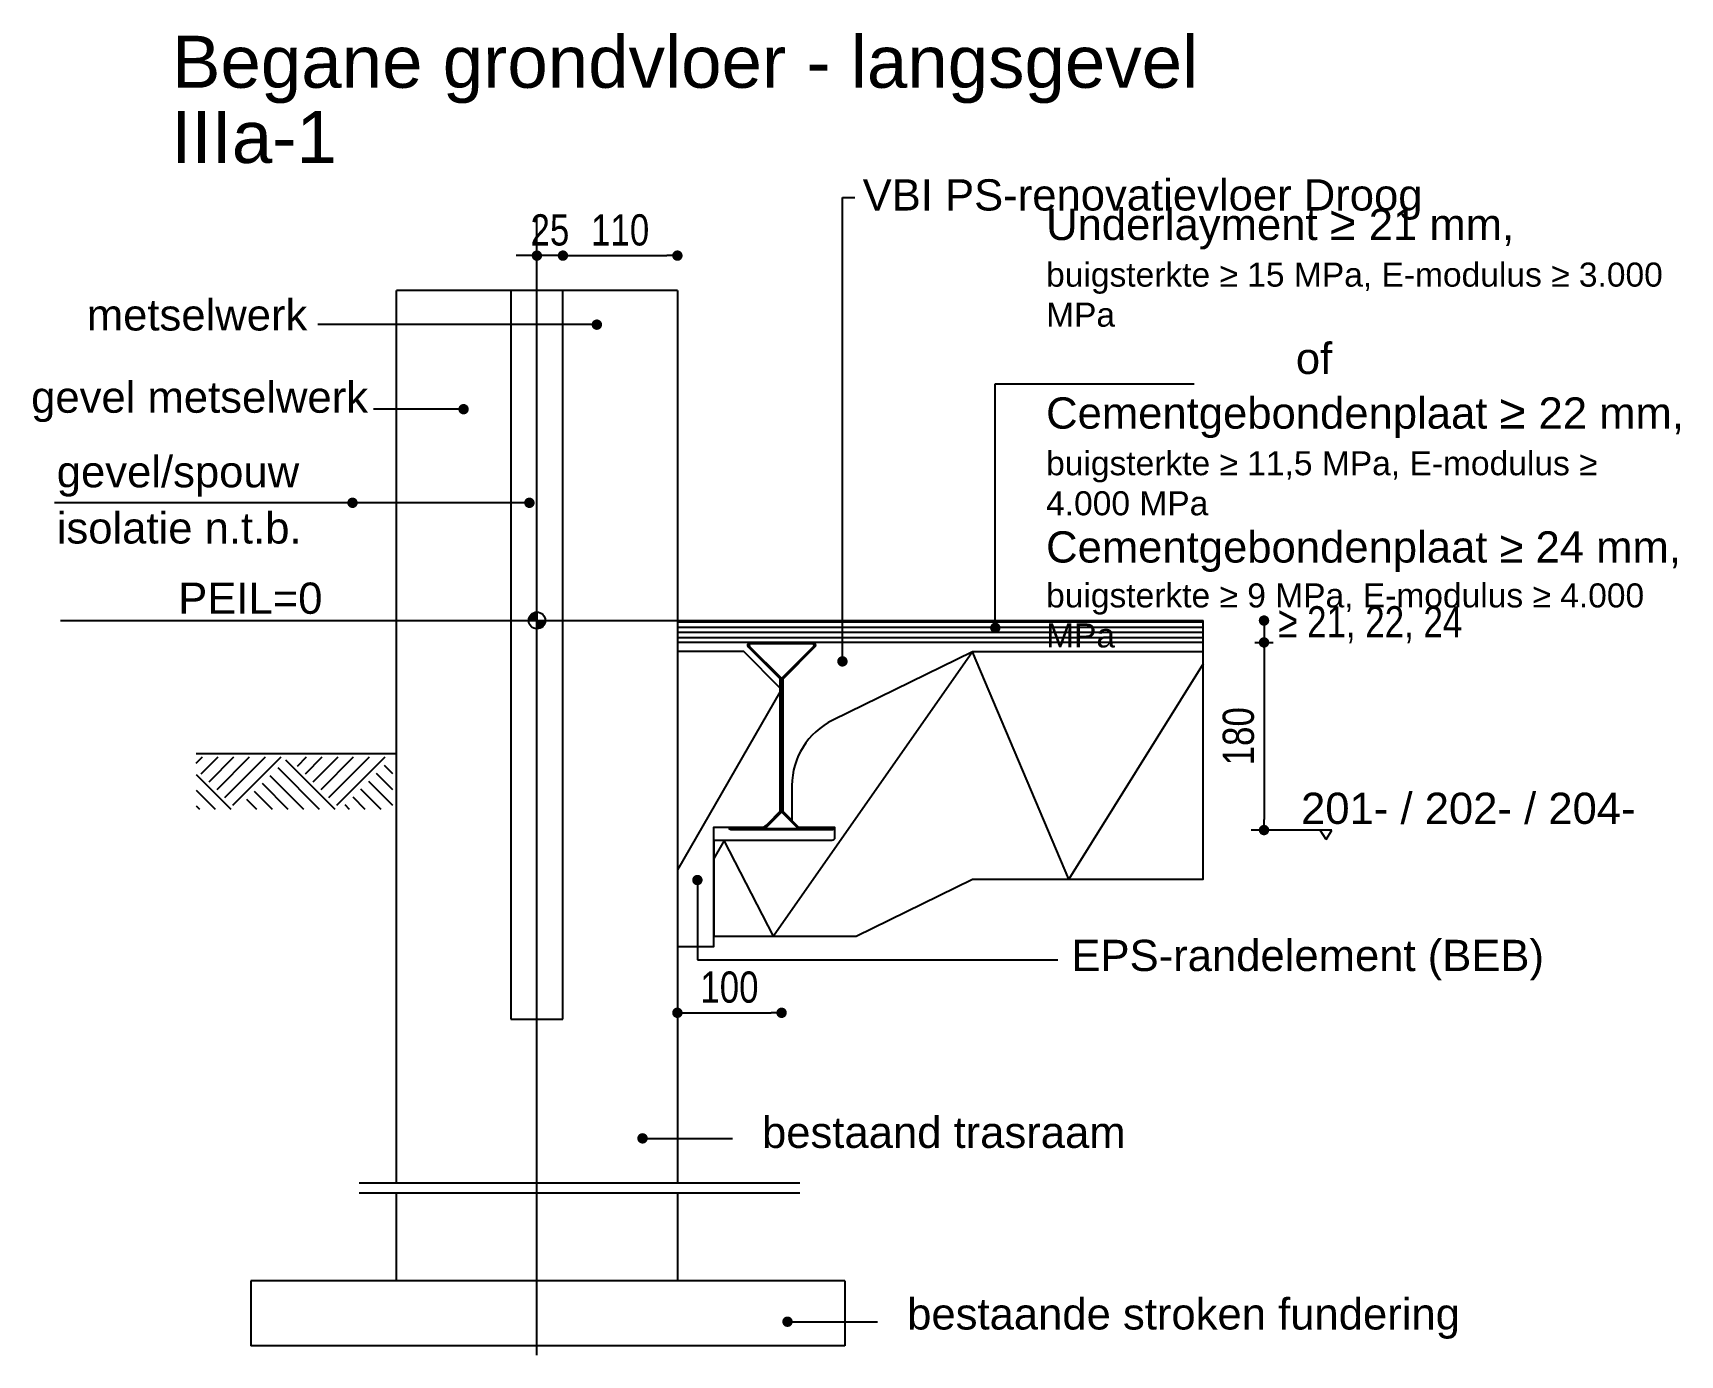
# Model space of a CAD drawing. Header units: millimetres. Extents: x -22194 to -10063, y -31051 to -11844.
# Drawn here: x -13707 to -12124, y -16084 to -14814 of the extents above; entities that cross this region are included whole.
import ezdxf

# ---------------------------------------------------------------- set-up
doc = ezdxf.new("R2010")
doc.units = ezdxf.units.MM
doc.header["$LTSCALE"] = 5
doc.header["$MEASUREMENT"] = 0
doc.layers.add('maatvoering', color=7, linetype='Continuous')
doc.styles.add('ISO', font='arial.ttf', dxfattribs={"width": 0.8, "height": 30})
doc.styles.add('T13', font='arial.ttf', dxfattribs={"height": 13})
doc.styles.add('T25', font='arial.ttf', dxfattribs={"height": 15})
doc.dimstyles.new('RenDdetail', dxfattribs={"dimscale": 2.5, "dimtxt": 1, "dimasz": 1, "dimexe": 1, "dimexo": 3, "dimgap": 0.5, "dimtad": 0, "dimdec": 0, "dimzin": 1, "dimdsep": 46, "dimtxsty": 'T25', "dimblk1": 'DIMDOT', "dimblk2": 'DIMDOT', "dimsah": 1, "dimcen": 0, "dimse1": 1, "dimse2": 1, "dimclrd": 1, "dimclre": 141, "dimadec": 0, "dimazin": 0, "dimtfac": 1, "dimtdec": 0, "dimtix": 1, "dimtmove": 2, "dimatfit": 3, "dimfxl": 1, "dimtvp": 0.8, "dimtolj": 1, "dimtzin": 0, "dimarcsym": 0})

# ---------------------------------------------------------------- blocks, each defined once
blk = doc.blocks.new('_DOT')
at = {"color": 0, "linetype": 'ByBlock'}
blk.add_line((-0.5, 0), (-1, 0), dxfattribs=at)
at = {"color": 0, "linetype": 'ByBlock', "const_width": 0.5}
blk.add_lwpolyline([(-0.25, 0, 1), (0.25, 0, 1)], format="xyb", close=True, dxfattribs=at)
blk = doc.blocks.new('*D4')
at = {"layer": 'Defpoints', "color": 0, "linetype": 'Continuous', "transparency": 16777216}
for p in [(-13087.4, -15028.3), (-13197.4, -15061.7), (-13087.4, -15061.7)]:
    blk.add_point(p, dxfattribs=at)
at = {"layer": 'maatvoering', "color": 0, "linetype": 'Continuous', "lineweight": -2, "transparency": 16777216}
blk.add_line((-13187.4, -15028.3), (-13097.4, -15028.3), dxfattribs=at)
at = {"layer": 'maatvoering', "color": 0, "linetype": 'Continuous', "lineweight": -2, "transparency": 16777216, "xscale": 10, "yscale": 10, "zscale": 10, "rotation": 180}
blk.add_blockref('_DOT', (-13197.4, -15028.3), dxfattribs=at)
at = {"layer": 'maatvoering', "color": 0, "linetype": 'Continuous', "lineweight": -2, "transparency": 16777216, "xscale": 10, "yscale": 10, "zscale": 10}
blk.add_blockref('_DOT', (-13087.4, -15028.3), dxfattribs=at)
at = {"layer": 'maatvoering', "color": 0, "linetype": 'Continuous', "transparency": 16777216, "insert": (-13142.4, -15003.8), "char_height": 30, "attachment_point": 5, "style": 'ISO'}
blk.add_mtext('\\A1;110', dxfattribs=at)
blk = doc.blocks.new('*D9')
at = {"layer": 'Defpoints', "color": 0, "linetype": 'Continuous', "transparency": 16777216}
for p in [(-13222.4, -15028.3), (-13222.4, -15061.7), (-13197.4, -15061.7)]:
    blk.add_point(p, dxfattribs=at)
at = {"layer": 'maatvoering', "color": 0, "linetype": 'Continuous', "lineweight": -2, "transparency": 16777216}
for p, q in [((-13232.4, -15028.3), (-13242.4, -15028.3)), ((-13197.4, -15028.3), (-13222.4, -15028.3)), ((-13187.4, -15028.3), (-13177.4, -15028.3))]:
    blk.add_line(p, q, dxfattribs=at)
at = {"layer": 'maatvoering', "color": 0, "linetype": 'Continuous', "lineweight": -2, "transparency": 16777216, "xscale": 10, "yscale": 10, "zscale": 10}
blk.add_blockref('_DOT', (-13222.4, -15028.3), dxfattribs=at)
at = {"layer": 'maatvoering', "color": 0, "linetype": 'Continuous', "lineweight": -2, "transparency": 16777216, "xscale": 10, "yscale": 10, "zscale": 10, "rotation": 180}
blk.add_blockref('_DOT', (-13197.4, -15028.3), dxfattribs=at)
at = {"layer": 'maatvoering', "color": 0, "linetype": 'Continuous', "transparency": 16777216, "insert": (-13209.9, -15003.8), "char_height": 30, "attachment_point": 5, "style": 'ISO'}
blk.add_mtext('\\A1;25', dxfattribs=at)
blk = doc.blocks.new('*D29')
at = {"layer": 'Defpoints', "color": 0, "linetype": 'Continuous', "transparency": 16777216}
for p in [(-12987.3, -15401), (-13087.4, -15587.3), (-12987.3, -15755.5)]:
    blk.add_point(p, dxfattribs=at)
at = {"layer": 'maatvoering', "color": 0, "linetype": 'Continuous', "lineweight": -2, "transparency": 16777216}
blk.add_line((-13077.4, -15755.5), (-12997.3, -15755.5), dxfattribs=at)
at = {"layer": 'maatvoering', "color": 0, "linetype": 'Continuous', "lineweight": -2, "transparency": 16777216, "xscale": 10, "yscale": 10, "zscale": 10, "rotation": 180}
blk.add_blockref('_DOT', (-13087.4, -15755.5), dxfattribs=at)
at = {"layer": 'maatvoering', "color": 0, "linetype": 'Continuous', "lineweight": -2, "transparency": 16777216, "xscale": 10, "yscale": 10, "zscale": 10}
blk.add_blockref('_DOT', (-12987.3, -15755.5), dxfattribs=at)
at = {"layer": 'maatvoering', "color": 0, "linetype": 'Continuous', "transparency": 16777216, "insert": (-13037.4, -15731), "char_height": 30, "attachment_point": 5, "style": 'ISO'}
blk.add_mtext('\\A1;100 ', dxfattribs=at)
blk = doc.blocks.new('*D38')
at = {"layer": 'Defpoints', "color": 0, "linetype": 'Continuous', "transparency": 16777216}
for p in [(-12583, -15399.8), (-12853, -15580), (-12523.7, -15580)]:
    blk.add_point(p, dxfattribs=at)
at = {"layer": 'maatvoering', "color": 0, "linetype": 'Continuous', "lineweight": -2, "transparency": 16777216}
blk.add_line((-12523.7, -15409.8), (-12523.7, -15570), dxfattribs=at)
at = {"layer": 'maatvoering', "color": 0, "linetype": 'Continuous', "lineweight": -2, "transparency": 16777216, "xscale": 10, "yscale": 10, "zscale": 10}
for p, rotation in [((-12523.7, -15399.8), 90), ((-12523.7, -15580), 270)]:
    blk.add_blockref('_DOT', p, dxfattribs=dict(at, rotation=rotation))
at = {"layer": 'maatvoering', "color": 0, "linetype": 'Continuous', "transparency": 16777216, "insert": (-12548.2, -15489.9), "char_height": 30, "attachment_point": 5, "rotation": 90, "style": 'ISO'}
blk.add_mtext('\\A1;180', dxfattribs=at)
blk = doc.blocks.new('DIMDOT')
at = {"color": 0}
for p, q in [((-2, 0), (2, 0)), ((0, -3.5), (0, 3.5))]:
    blk.add_line(p, q, dxfattribs=at)
for radius in [0.5, 0.25]:
    blk.add_circle((0, 0), radius, dxfattribs=at)

msp = doc.modelspace()

# ---------------------------------------------------------------- hatches: boundary and pattern name
at = {"layer": 'maatvoering', "linetype": 'Continuous'}
h = msp.add_hatch(dxfattribs=at)
h.set_pattern_fill('ANSI31', color=256, scale=40, angle=315)
h.set_pattern_definition([(0, (0, -1185), (1e-15, 5), [])])
h.paths.add_polyline_path([(-12582.2, -15378.7), (-13087.4, -15378.7), (-13087.4, -15399.7), (-12582.2, -15399.7)])
h = msp.add_hatch(color=256, dxfattribs=at)
edge = h.paths.add_edge_path()
edge.add_line((-12988.4, -15561.6), (-12988.4, -15548.1))
edge.add_line((-12988.4, -15548.1), (-12988.4, -15449.9))
edge.add_line((-12988.4, -15449.9), (-12988.4, -15435.5))
edge.add_arc((-12989.9, -15435.5), 1.5, 0, 45)
edge.add_line((-12988.8, -15434.4), (-13018.9, -15404.4))
edge.add_arc((-13016.9, -15402.5), 2.75, 90, 225, ccw=False)
edge.add_line((-13016.9, -15399.7), (-12957.4, -15399.7))
edge.add_arc((-12957.4, -15402.5), 2.75, -45, 90, ccw=False)
edge.add_line((-12955.5, -15404.4), (-12985.5, -15434.4))
edge.add_arc((-12984.4, -15435.5), 1.5, 135, 180)
edge.add_line((-12985.9, -15435.5), (-12985.9, -15449.9))
edge.add_line((-12985.9, -15449.9), (-12985.9, -15538.1))
edge.add_line((-12985.9, -15538.1), (-12987.2, -15538.1))
edge.add_line((-12987.2, -15538.1), (-12987.2, -15449.9))
edge.add_line((-12987.2, -15449.9), (-12987.2, -15435.5))
edge.add_arc((-12984.4, -15435.5), 2.75, 135, 180, ccw=False)
edge.add_line((-12986.3, -15433.6), (-12956.3, -15403.6))
edge.add_arc((-12957.4, -15402.5), 1.5, 315, 450)
edge.add_line((-12957.4, -15401), (-13016.9, -15401))
edge.add_arc((-13016.9, -15402.5), 1.5, 90, 225)
edge.add_line((-13018, -15403.6), (-12988, -15433.6))
edge.add_arc((-12989.9, -15435.5), 2.75, 0, 45, ccw=False)
edge.add_line((-12987.2, -15435.5), (-12987.2, -15449.9))
edge.add_line((-12987.2, -15449.9), (-12987.2, -15548.1))
edge.add_line((-12987.2, -15548.1), (-12987.2, -15561.6))
edge.add_arc((-12989.9, -15561.6), 2.75, -45, 0, ccw=False)
edge.add_line((-12988, -15563.5), (-13002.1, -15577.6))
edge.add_arc((-13004, -15575.7), 2.75, 270, 315, ccw=False)
edge.add_line((-13004, -15578.4), (-13035.9, -15578.4))
edge.add_line((-13035.9, -15578.4), (-13035.9, -15578.5))
edge.add_line((-13035.9, -15578.5), (-12938.4, -15578.5))
edge.add_line((-12938.4, -15578.5), (-12938.4, -15578.4))
edge.add_line((-12938.4, -15578.4), (-12970.3, -15578.4))
edge.add_arc((-12970.3, -15575.7), 2.75, 225, 270, ccw=False)
edge.add_line((-12972.2, -15577.6), (-12986.4, -15563.5))
edge.add_arc((-12984.4, -15561.6), 2.75, 180, 225, ccw=False)
edge.add_line((-12987.2, -15561.6), (-12987.2, -15548.1))
edge.add_line((-12987.2, -15548.1), (-12987.2, -15538.1))
edge.add_line((-12987.2, -15538.1), (-12985.9, -15538.1))
edge.add_line((-12985.9, -15538.1), (-12985.9, -15548.1))
edge.add_line((-12985.9, -15548.1), (-12985.9, -15561.6))
edge.add_arc((-12984.4, -15561.6), 1.5, 180, 225)
edge.add_line((-12985.5, -15562.6), (-12971.4, -15576.8))
edge.add_arc((-12970.3, -15575.7), 1.5, 225, 270)
edge.add_line((-12970.3, -15577.2), (-12938.4, -15577.2))
edge.add_arc((-12938.4, -15578.4), 1.25, 0, 90, ccw=False)
edge.add_line((-12937.2, -15578.4), (-12937.2, -15578.5))
edge.add_arc((-12938.4, -15578.5), 1.25, -90, 0, ccw=False)
edge.add_line((-12938.4, -15579.7), (-13035.9, -15579.7))
edge.add_arc((-13035.9, -15578.5), 1.25, 180, 270, ccw=False)
edge.add_line((-13037.2, -15578.5), (-13037.2, -15578.4))
edge.add_arc((-13035.9, -15578.4), 1.25, 90, 180, ccw=False)
edge.add_line((-13035.9, -15577.2), (-13004, -15577.2))
edge.add_arc((-13004, -15575.7), 1.5, 270, 315)
edge.add_line((-13003, -15576.8), (-12988.8, -15562.6))
edge.add_arc((-12989.9, -15561.6), 1.5, 315, 360)

# ---------------------------------------------------------------- linework, layer by layer
for p, q in [((-13357.4, -15919.2), (-13357.4, -15061.7)), ((-13247.4, -15061.7), (-13247.4, -15761.7)), ((-13197.4, -15761.7), (-13197.4, -15061.7)), ((-13087.4, -15061.7), (-13087.4, -15919.2)), ((-13087.4, -15378.7), (-12582.2, -15378.7)), ((-13087.4, -15378.7), (-12752.4, -15378.7)), ((-12523.7, -15378.8), (-12523.7, -15400.1)), ((-13087.4, -15399.7), (-12582.2, -15399.7)), ((-12523.7, -15402.6), (-12523.7, -15405.1)), ((-13087.4, -15481.7), (-13087.4, -15693)), ((-13357.4, -15506.7), (-13549.8, -15506.7)), ((-12458.4, -15580), (-12536, -15580)), ((-12464, -15589.1), (-12469.6, -15580)), ((-12464, -15589.1), (-12458.4, -15580)), ((-13247.4, -15761.7), (-13197.4, -15761.7)), ((-13357.4, -16013), (-13357.4, -15928.7)), ((-13087.4, -15928.7), (-13087.4, -16013)), ((-13497.4, -16013), (-13497.4, -16075.4)), ((-12926.4, -16013), (-13497.4, -16013)), ((-13497.4, -16013), (-13497.4, -16075.4)), ((-12926.4, -16013), (-12926.4, -16075.4))]:
    msp.add_line(p, q, dxfattribs=at)
for points in [[(-13222.4, -16084.2), (-13222.4, -14989.7)], [(-13087.4, -15061.7), (-13357.4, -15061.7)], [(-13680.2, -15378.7), (-12774.4, -15378.7)], [(-13230.4, -15378.7), (-13214.4, -15378.7)], [(-13230.4, -15378.7), (-13214.4, -15378.7)], [(-13230.4, -15378.7), (-13214.4, -15378.7)], [(-13230.4, -15378.7), (-13214.4, -15378.7)], [(-13230.4, -15378.7), (-13214.4, -15378.7)], [(-13230.4, -15378.7), (-13214.4, -15378.7)], [(-13222.4, -15370.7), (-13222.4, -15386.7)], [(-13222.4, -15370.7), (-13222.4, -15386.7)], [(-13222.4, -15370.7), (-13222.4, -15386.7)], [(-13222.4, -15370.7), (-13222.4, -15386.7)], [(-13222.4, -15370.7), (-13222.4, -15386.7)], [(-12582.2, -15617.1), (-12582.2, -15378.7)], [(-12582.2, -15420.5), (-12711.2, -15627.1), (-12803.8, -15408.7), (-12995, -15681.9), (-13042.4, -15589.9), (-13052.4, -15607.3)], [(-12988.6, -15447), (-13087.4, -15618.2)], [(-13549.8, -15515.8), (-13543.7, -15509.7)], [(-13544.9, -15526), (-13528.6, -15509.7)], [(-13537.3, -15533.6), (-13513.5, -15509.7)], [(-13529.8, -15541.1), (-13498.5, -15509.7)], [(-13522.3, -15548.7), (-13483.3, -15509.7)], [(-13514.7, -15556.2), (-13493.1, -15534.6), (-13479.2, -15520.7), (-13468.3, -15509.7)], [(-13452.5, -15518.5), (-13443.7, -15509.7)], [(-13444.9, -15526), (-13428.6, -15509.7)], [(-13437.3, -15533.6), (-13413.5, -15509.7)], [(-13429.8, -15541.1), (-13398.5, -15509.7)], [(-13422.3, -15548.7), (-13383.3, -15509.7)], [(-13414.7, -15556.2), (-13368.3, -15509.7)], [(-13549.8, -15526.5), (-13516.6, -15559.8)], [(-13471.4, -15520), (-13431.7, -15559.8)], [(-13463.9, -15512.4), (-13416.6, -15559.8)], [(-13376.8, -15525.4), (-13361.2, -15540.9)], [(-13369.3, -15517.8), (-13361.2, -15525.8)], [(-13369.3, -15517.8), (-13361.2, -15525.8)], [(-13549.8, -15541.6), (-13531.7, -15559.8)], [(-13494, -15542.6), (-13476.9, -15559.8)], [(-13486.5, -15535.1), (-13461.8, -15559.8)], [(-13478.9, -15527.5), (-13446.7, -15559.8)], [(-13391.9, -15540.4), (-13372.5, -15559.8)], [(-13384.3, -15532.9), (-13361.2, -15556)], [(-13549.8, -15556.7), (-13546.7, -15559.8)], [(-13501.6, -15550.2), (-13492, -15559.8)], [(-13406.9, -15555.5), (-13402.7, -15559.8)], [(-13399.4, -15548), (-13387.6, -15559.8)], [(-12969.6, -15919.2), (-13393.1, -15919.2)], [(-12969.6, -15928.7), (-13393.1, -15928.7)], [(-12926.4, -16075.4), (-13497.4, -16075.4)]]:
    msp.add_lwpolyline(points, dxfattribs=at)
for points in [[(-12988.6, -15561.6), (-12988.6, -15548.1), (-12988.6, -15449.9), (-12988.6, -15435.5, 0.198912), (-12989, -15434.4), (-13019, -15404.4, -0.668179), (-13017.1, -15399.7), (-12957.6, -15399.7, -0.668179), (-12955.6, -15404.4), (-12985.6, -15434.4, 0.198912), (-12986.1, -15435.5), (-12986.1, -15449.9), (-12986.1, -15538.1), (-12987.3, -15538.1), (-12987.3, -15449.9), (-12987.3, -15435.5, -0.198912), (-12986.5, -15433.6), (-12956.5, -15403.6, 0.668179), (-12957.6, -15401), (-13017.1, -15401, 0.668179), (-13018.1, -15403.6), (-12988.1, -15433.6, -0.198912), (-12987.3, -15435.5), (-12987.3, -15449.9), (-12987.3, -15548.1), (-12987.3, -15561.6, -0.198912), (-12988.1, -15563.5), (-13002.2, -15577.6, -0.198912), (-13004.2, -15578.4), (-13036.1, -15578.4), (-13036.1, -15578.5), (-12938.6, -15578.5, -0.414214), (-12938.6, -15578.5), (-12938.6, -15578.4, -0.414214), (-12938.6, -15578.4), (-12970.4, -15578.4, -0.198912), (-12972.4, -15577.6), (-12986.5, -15563.5, -0.198912), (-12987.3, -15561.6), (-12987.3, -15548.1), (-12987.3, -15538.1), (-12986.1, -15538.1), (-12986.1, -15548.1), (-12986.1, -15561.6, 0.198912), (-12985.6, -15562.6), (-12971.5, -15576.8, 0.198912), (-12970.4, -15577.2), (-12938.6, -15577.2, -0.414214), (-12937.3, -15578.4), (-12937.3, -15578.5, -0.414214), (-12938.6, -15579.7), (-13036.1, -15579.7, -0.414214), (-13037.3, -15578.5), (-13037.3, -15578.4, -0.414214), (-13036.1, -15577.2), (-13004.2, -15577.2, 0.198912), (-13003.1, -15576.8), (-12989, -15562.6, 0.198912)], [(-12973.5, -15575.9, 0.198912), (-12969.9, -15577.3), (-12936.4, -15577.3), (-12936.4, -15587.4, -0.414214), (-12938.9, -15589.9), (-13052.4, -15589.9), (-13052.4, -15681.9), (-12915.7, -15681.9), (-12803.8, -15627.1), (-12582.2, -15627.1), (-12582.2, -15408.7), (-12803.8, -15408.7), (-12938.1, -15474.5, 0.286317), (-12977.3, -15537.3), (-12977.3, -15571, 0.198912), (-12976.5, -15572.8), (-12973.5, -15575.9)]]:
    msp.add_lwpolyline(points, format="xyb", close=True, dxfattribs=at)
msp.add_lwpolyline([(-13000.5, -15573.9), (-12988.6, -15561.9), (-12988.6, -15443.6), (-13023.6, -15408.6), (-13087.4, -15408.6), (-13087.4, -15691.7), (-13052.4, -15691.7), (-13052.4, -15577.2), (-13005.9, -15577.2, 0.194692), (-13000.9, -15574.3)], format="xyb", dxfattribs=at)
msp.add_circle((-13222.4, -15378.7), 8, dxfattribs=at)
for points in [[(-13230.4, -15378.4), (-13230.4, -15378.7), (-13222.4, -15370.7), (-13222.4, -15378.7)], [(-13230.4, -15378.4), (-13222.4, -15370.7), (-13223.5, -15370.8), (-13223, -15370.8)], [(-13230.4, -15378.4), (-13230.4, -15378.7), (-13222.4, -15370.7), (-13222.4, -15378.7)], [(-13230.4, -15378.4), (-13222.4, -15370.7), (-13223.5, -15370.8), (-13223, -15370.8)], [(-13230.4, -15378.4), (-13230.4, -15378.7), (-13222.4, -15370.7), (-13222.4, -15378.7)], [(-13230.4, -15378.4), (-13222.4, -15370.7), (-13223.5, -15370.8), (-13223, -15370.8)], [(-13230.4, -15378.4), (-13230.4, -15378.7), (-13222.4, -15370.7), (-13222.4, -15378.7)], [(-13230.4, -15378.4), (-13222.4, -15370.7), (-13223.5, -15370.8), (-13223, -15370.8)], [(-13230.4, -15378.4), (-13230.4, -15378.7), (-13222.4, -15370.7), (-13222.4, -15378.7)], [(-13230.4, -15378.4), (-13222.4, -15370.7), (-13223.5, -15370.8), (-13223, -15370.8)], [(-13230.4, -15378.4), (-13230.4, -15378.7), (-13222.4, -15370.7), (-13222.4, -15378.7)], [(-13230.4, -15378.4), (-13222.4, -15370.7), (-13223.5, -15370.8), (-13223, -15370.8)], [(-13229.8, -15375.7), (-13230.4, -15378.4), (-13225.3, -15371.3), (-13223.5, -15370.8)], [(-13229.8, -15375.7), (-13230.4, -15378.4), (-13225.3, -15371.3), (-13223.5, -15370.8)], [(-13229.8, -15375.7), (-13230.4, -15378.4), (-13225.3, -15371.3), (-13223.5, -15370.8)], [(-13229.8, -15375.7), (-13230.4, -15378.4), (-13225.3, -15371.3), (-13223.5, -15370.8)], [(-13229.8, -15375.7), (-13230.4, -15378.4), (-13225.3, -15371.3), (-13223.5, -15370.8)], [(-13229.8, -15375.7), (-13230.4, -15378.4), (-13225.3, -15371.3), (-13223.5, -15370.8)], [(-13229.8, -15375.7), (-13230.1, -15376.5), (-13230.4, -15378.4), (-13230.3, -15377.4)], [(-13229.8, -15375.7), (-13230.1, -15376.5), (-13230.4, -15378.4), (-13230.3, -15377.4)], [(-13229.8, -15375.7), (-13230.1, -15376.5), (-13230.4, -15378.4), (-13230.3, -15377.4)], [(-13229.8, -15375.7), (-13230.1, -15376.5), (-13230.4, -15378.4), (-13230.3, -15377.4)], [(-13229.8, -15375.7), (-13230.1, -15376.5), (-13230.4, -15378.4), (-13230.3, -15377.4)], [(-13229.8, -15375.7), (-13230.1, -15376.5), (-13230.4, -15378.4), (-13230.3, -15377.4)], [(-13230.3, -15377.4), (-13230.4, -15377.7), (-13230.4, -15378.4), (-13230.4, -15378.1)], [(-13230.3, -15377.4), (-13230.4, -15377.7), (-13230.4, -15378.4), (-13230.4, -15378.1)], [(-13230.3, -15377.4), (-13230.4, -15377.7), (-13230.4, -15378.4), (-13230.4, -15378.1)], [(-13230.3, -15377.4), (-13230.4, -15377.7), (-13230.4, -15378.4), (-13230.4, -15378.1)], [(-13230.3, -15377.4), (-13230.4, -15377.7), (-13230.4, -15378.4), (-13230.4, -15378.1)], [(-13230.3, -15377.4), (-13230.4, -15377.7), (-13230.4, -15378.4), (-13230.4, -15378.1)], [(-13230.1, -15376.5), (-13230.2, -15376.8), (-13230.3, -15377.4), (-13230.2, -15377.1)], [(-13230.1, -15376.5), (-13230.2, -15376.8), (-13230.3, -15377.4), (-13230.2, -15377.1)], [(-13230.1, -15376.5), (-13230.2, -15376.8), (-13230.3, -15377.4), (-13230.2, -15377.1)], [(-13230.1, -15376.5), (-13230.2, -15376.8), (-13230.3, -15377.4), (-13230.2, -15377.1)], [(-13230.1, -15376.5), (-13230.2, -15376.8), (-13230.3, -15377.4), (-13230.2, -15377.1)], [(-13230.1, -15376.5), (-13230.2, -15376.8), (-13230.3, -15377.4), (-13230.2, -15377.1)], [(-13229.8, -15375.7), (-13229.9, -15375.9), (-13230.1, -15376.5), (-13230, -15376.2)], [(-13229.8, -15375.7), (-13229.9, -15375.9), (-13230.1, -15376.5), (-13230, -15376.2)], [(-13229.8, -15375.7), (-13229.9, -15375.9), (-13230.1, -15376.5), (-13230, -15376.2)], [(-13229.8, -15375.7), (-13229.9, -15375.9), (-13230.1, -15376.5), (-13230, -15376.2)], [(-13229.8, -15375.7), (-13229.9, -15375.9), (-13230.1, -15376.5), (-13230, -15376.2)], [(-13229.8, -15375.7), (-13229.9, -15375.9), (-13230.1, -15376.5), (-13230, -15376.2)], [(-13225.3, -15371.3), (-13227.2, -15372.4), (-13229.8, -15375.7)], [(-13225.3, -15371.3), (-13227.2, -15372.4), (-13229.8, -15375.7)], [(-13225.3, -15371.3), (-13227.2, -15372.4), (-13229.8, -15375.7)], [(-13225.3, -15371.3), (-13227.2, -15372.4), (-13229.8, -15375.7)], [(-13225.3, -15371.3), (-13227.2, -15372.4), (-13229.8, -15375.7)], [(-13225.3, -15371.3), (-13227.2, -15372.4), (-13229.8, -15375.7)], [(-13227.2, -15372.4), (-13227.6, -15372.7), (-13229.8, -15375.7), (-13228.6, -15373.6)], [(-13227.2, -15372.4), (-13227.6, -15372.7), (-13229.8, -15375.7), (-13228.6, -15373.6)], [(-13227.2, -15372.4), (-13227.6, -15372.7), (-13229.8, -15375.7), (-13228.6, -15373.6)], [(-13227.2, -15372.4), (-13227.6, -15372.7), (-13229.8, -15375.7), (-13228.6, -15373.6)], [(-13227.2, -15372.4), (-13227.6, -15372.7), (-13229.8, -15375.7), (-13228.6, -15373.6)], [(-13227.2, -15372.4), (-13227.6, -15372.7), (-13229.8, -15375.7), (-13228.6, -15373.6)], [(-13228.6, -15373.6), (-13229.1, -15374.3), (-13229.8, -15375.7), (-13229.5, -15374.9)], [(-13228.6, -15373.6), (-13229.1, -15374.3), (-13229.8, -15375.7), (-13229.5, -15374.9)], [(-13228.6, -15373.6), (-13229.1, -15374.3), (-13229.8, -15375.7), (-13229.5, -15374.9)], [(-13228.6, -15373.6), (-13229.1, -15374.3), (-13229.8, -15375.7), (-13229.5, -15374.9)], [(-13228.6, -15373.6), (-13229.1, -15374.3), (-13229.8, -15375.7), (-13229.5, -15374.9)], [(-13228.6, -15373.6), (-13229.1, -15374.3), (-13229.8, -15375.7), (-13229.5, -15374.9)], [(-13229.5, -15374.9), (-13229.6, -15375.2), (-13229.8, -15375.7), (-13229.7, -15375.5)], [(-13229.5, -15374.9), (-13229.6, -15375.2), (-13229.8, -15375.7), (-13229.7, -15375.5)], [(-13229.5, -15374.9), (-13229.6, -15375.2), (-13229.8, -15375.7), (-13229.7, -15375.5)], [(-13229.5, -15374.9), (-13229.6, -15375.2), (-13229.8, -15375.7), (-13229.7, -15375.5)], [(-13229.5, -15374.9), (-13229.6, -15375.2), (-13229.8, -15375.7), (-13229.7, -15375.5)], [(-13229.5, -15374.9), (-13229.6, -15375.2), (-13229.8, -15375.7), (-13229.7, -15375.5)], [(-13229.1, -15374.3), (-13229.2, -15374.5), (-13229.5, -15374.9), (-13229.4, -15374.8)], [(-13229.1, -15374.3), (-13229.2, -15374.5), (-13229.5, -15374.9), (-13229.4, -15374.8)], [(-13229.1, -15374.3), (-13229.2, -15374.5), (-13229.5, -15374.9), (-13229.4, -15374.8)], [(-13229.1, -15374.3), (-13229.2, -15374.5), (-13229.5, -15374.9), (-13229.4, -15374.8)], [(-13229.1, -15374.3), (-13229.2, -15374.5), (-13229.5, -15374.9), (-13229.4, -15374.8)], [(-13229.1, -15374.3), (-13229.2, -15374.5), (-13229.5, -15374.9), (-13229.4, -15374.8)], [(-13228.6, -15373.6), (-13228.8, -15373.9), (-13229.1, -15374.3), (-13228.9, -15374.1)], [(-13228.6, -15373.6), (-13228.8, -15373.9), (-13229.1, -15374.3), (-13228.9, -15374.1)], [(-13228.6, -15373.6), (-13228.8, -15373.9), (-13229.1, -15374.3), (-13228.9, -15374.1)], [(-13228.6, -15373.6), (-13228.8, -15373.9), (-13229.1, -15374.3), (-13228.9, -15374.1)], [(-13228.6, -15373.6), (-13228.8, -15373.9), (-13229.1, -15374.3), (-13228.9, -15374.1)], [(-13228.6, -15373.6), (-13228.8, -15373.9), (-13229.1, -15374.3), (-13228.9, -15374.1)], [(-13227.6, -15372.7), (-13227.8, -15372.8), (-13228.6, -15373.6), (-13227.9, -15373)], [(-13227.6, -15372.7), (-13227.8, -15372.8), (-13228.6, -15373.6), (-13227.9, -15373)], [(-13227.6, -15372.7), (-13227.8, -15372.8), (-13228.6, -15373.6), (-13227.9, -15373)], [(-13227.6, -15372.7), (-13227.8, -15372.8), (-13228.6, -15373.6), (-13227.9, -15373)], [(-13227.6, -15372.7), (-13227.8, -15372.8), (-13228.6, -15373.6), (-13227.9, -15373)], [(-13227.6, -15372.7), (-13227.8, -15372.8), (-13228.6, -15373.6), (-13227.9, -15373)], [(-13227.9, -15373), (-13228.1, -15373.1), (-13228.6, -15373.6), (-13228.4, -15373.4)], [(-13227.9, -15373), (-13228.1, -15373.1), (-13228.6, -15373.6), (-13228.4, -15373.4)], [(-13227.9, -15373), (-13228.1, -15373.1), (-13228.6, -15373.6), (-13228.4, -15373.4)], [(-13227.9, -15373), (-13228.1, -15373.1), (-13228.6, -15373.6), (-13228.4, -15373.4)], [(-13227.9, -15373), (-13228.1, -15373.1), (-13228.6, -15373.6), (-13228.4, -15373.4)], [(-13227.9, -15373), (-13228.1, -15373.1), (-13228.6, -15373.6), (-13228.4, -15373.4)], [(-13227.2, -15372.4), (-13227.4, -15372.5), (-13227.6, -15372.7), (-13227.5, -15372.6)], [(-13227.2, -15372.4), (-13227.4, -15372.5), (-13227.6, -15372.7), (-13227.5, -15372.6)], [(-13227.2, -15372.4), (-13227.4, -15372.5), (-13227.6, -15372.7), (-13227.5, -15372.6)], [(-13227.2, -15372.4), (-13227.4, -15372.5), (-13227.6, -15372.7), (-13227.5, -15372.6)], [(-13227.2, -15372.4), (-13227.4, -15372.5), (-13227.6, -15372.7), (-13227.5, -15372.6)], [(-13227.2, -15372.4), (-13227.4, -15372.5), (-13227.6, -15372.7), (-13227.5, -15372.6)], [(-13225.3, -15371.3), (-13226.2, -15371.7), (-13227.2, -15372.4), (-13226.8, -15372.1)], [(-13225.3, -15371.3), (-13226.2, -15371.7), (-13227.2, -15372.4), (-13226.8, -15372.1)], [(-13225.3, -15371.3), (-13226.2, -15371.7), (-13227.2, -15372.4), (-13226.8, -15372.1)], [(-13225.3, -15371.3), (-13226.2, -15371.7), (-13227.2, -15372.4), (-13226.8, -15372.1)], [(-13225.3, -15371.3), (-13226.2, -15371.7), (-13227.2, -15372.4), (-13226.8, -15372.1)], [(-13225.3, -15371.3), (-13226.2, -15371.7), (-13227.2, -15372.4), (-13226.8, -15372.1)], [(-13226.8, -15372.1), (-13226.9, -15372.1), (-13227.2, -15372.4), (-13227.1, -15372.2)], [(-13226.8, -15372.1), (-13226.9, -15372.1), (-13227.2, -15372.4), (-13227.1, -15372.2)], [(-13226.8, -15372.1), (-13226.9, -15372.1), (-13227.2, -15372.4), (-13227.1, -15372.2)], [(-13226.8, -15372.1), (-13226.9, -15372.1), (-13227.2, -15372.4), (-13227.1, -15372.2)], [(-13226.8, -15372.1), (-13226.9, -15372.1), (-13227.2, -15372.4), (-13227.1, -15372.2)], [(-13226.8, -15372.1), (-13226.9, -15372.1), (-13227.2, -15372.4), (-13227.1, -15372.2)], [(-13226.2, -15371.7), (-13226.5, -15371.9), (-13226.8, -15372.1), (-13226.7, -15372)], [(-13226.2, -15371.7), (-13226.5, -15371.9), (-13226.8, -15372.1), (-13226.7, -15372)], [(-13226.2, -15371.7), (-13226.5, -15371.9), (-13226.8, -15372.1), (-13226.7, -15372)], [(-13226.2, -15371.7), (-13226.5, -15371.9), (-13226.8, -15372.1), (-13226.7, -15372)], [(-13226.2, -15371.7), (-13226.5, -15371.9), (-13226.8, -15372.1), (-13226.7, -15372)], [(-13226.2, -15371.7), (-13226.5, -15371.9), (-13226.8, -15372.1), (-13226.7, -15372)], [(-13225.3, -15371.3), (-13225.5, -15371.4), (-13226.2, -15371.7), (-13225.7, -15371.5)], [(-13225.3, -15371.3), (-13225.5, -15371.4), (-13226.2, -15371.7), (-13225.7, -15371.5)], [(-13225.3, -15371.3), (-13225.5, -15371.4), (-13226.2, -15371.7), (-13225.7, -15371.5)], [(-13225.3, -15371.3), (-13225.5, -15371.4), (-13226.2, -15371.7), (-13225.7, -15371.5)], [(-13225.3, -15371.3), (-13225.5, -15371.4), (-13226.2, -15371.7), (-13225.7, -15371.5)], [(-13225.3, -15371.3), (-13225.5, -15371.4), (-13226.2, -15371.7), (-13225.7, -15371.5)], [(-13223.5, -15370.8), (-13223.9, -15370.9), (-13225.3, -15371.3), (-13224.8, -15371.1)], [(-13223.5, -15370.8), (-13223.9, -15370.9), (-13225.3, -15371.3), (-13224.8, -15371.1)], [(-13223.5, -15370.8), (-13223.9, -15370.9), (-13225.3, -15371.3), (-13224.8, -15371.1)], [(-13223.5, -15370.8), (-13223.9, -15370.9), (-13225.3, -15371.3), (-13224.8, -15371.1)], [(-13223.5, -15370.8), (-13223.9, -15370.9), (-13225.3, -15371.3), (-13224.8, -15371.1)], [(-13223.5, -15370.8), (-13223.9, -15370.9), (-13225.3, -15371.3), (-13224.8, -15371.1)], [(-13224.8, -15371.1), (-13225, -15371.2), (-13225.3, -15371.3), (-13225.1, -15371.2)], [(-13224.8, -15371.1), (-13225, -15371.2), (-13225.3, -15371.3), (-13225.1, -15371.2)], [(-13224.8, -15371.1), (-13225, -15371.2), (-13225.3, -15371.3), (-13225.1, -15371.2)], [(-13224.8, -15371.1), (-13225, -15371.2), (-13225.3, -15371.3), (-13225.1, -15371.2)], [(-13224.8, -15371.1), (-13225, -15371.2), (-13225.3, -15371.3), (-13225.1, -15371.2)], [(-13224.8, -15371.1), (-13225, -15371.2), (-13225.3, -15371.3), (-13225.1, -15371.2)], [(-13223.9, -15370.9), (-13224.2, -15370.9), (-13224.8, -15371.1), (-13224.4, -15371)], [(-13223.9, -15370.9), (-13224.2, -15370.9), (-13224.8, -15371.1), (-13224.4, -15371)], [(-13223.9, -15370.9), (-13224.2, -15370.9), (-13224.8, -15371.1), (-13224.4, -15371)], [(-13223.9, -15370.9), (-13224.2, -15370.9), (-13224.8, -15371.1), (-13224.4, -15371)], [(-13223.9, -15370.9), (-13224.2, -15370.9), (-13224.8, -15371.1), (-13224.4, -15371)], [(-13223.9, -15370.9), (-13224.2, -15370.9), (-13224.8, -15371.1), (-13224.4, -15371)], [(-13214.4, -15379.1), (-13214.4, -15378.7), (-13222.4, -15386.7), (-13222.4, -15378.7)], [(-13214.4, -15379.1), (-13214.4, -15378.7), (-13222.4, -15386.7), (-13222.4, -15378.7)], [(-13214.4, -15379.1), (-13214.4, -15378.7), (-13222.4, -15386.7), (-13222.4, -15378.7)], [(-13214.4, -15379.1), (-13214.4, -15378.7), (-13222.4, -15386.7), (-13222.4, -15378.7)], [(-13214.4, -15379.1), (-13214.4, -15378.7), (-13222.4, -15386.7), (-13222.4, -15378.7)], [(-13214.4, -15379.1), (-13222.4, -15386.7), (-13221.3, -15386.7), (-13221.9, -15386.7)], [(-13214.4, -15379.1), (-13222.4, -15386.7), (-13221.3, -15386.7), (-13221.9, -15386.7)], [(-13214.4, -15379.1), (-13222.4, -15386.7), (-13221.3, -15386.7), (-13221.9, -15386.7)], [(-13214.4, -15379.1), (-13222.4, -15386.7), (-13221.3, -15386.7), (-13221.9, -15386.7)], [(-13214.4, -15379.1), (-13222.4, -15386.7), (-13221.3, -15386.7), (-13221.9, -15386.7)], [(-13215, -15381.8), (-13214.4, -15379.1), (-13219.5, -15386.2), (-13221.3, -15386.7)], [(-13215, -15381.8), (-13214.4, -15379.1), (-13219.5, -15386.2), (-13221.3, -15386.7)], [(-13215, -15381.8), (-13214.4, -15379.1), (-13219.5, -15386.2), (-13221.3, -15386.7)], [(-13215, -15381.8), (-13214.4, -15379.1), (-13219.5, -15386.2), (-13221.3, -15386.7)], [(-13215, -15381.8), (-13214.4, -15379.1), (-13219.5, -15386.2), (-13221.3, -15386.7)], [(-13219.5, -15386.2), (-13217.6, -15385.1), (-13215, -15381.8)], [(-13219.5, -15386.2), (-13217.6, -15385.1), (-13215, -15381.8)], [(-13219.5, -15386.2), (-13217.6, -15385.1), (-13215, -15381.8)], [(-13219.5, -15386.2), (-13217.6, -15385.1), (-13215, -15381.8)], [(-13219.5, -15386.2), (-13217.6, -15385.1), (-13215, -15381.8)], [(-13217.6, -15385.1), (-13217.2, -15384.8), (-13215, -15381.8), (-13216.3, -15383.8)], [(-13217.6, -15385.1), (-13217.2, -15384.8), (-13215, -15381.8), (-13216.3, -15383.8)], [(-13217.6, -15385.1), (-13217.2, -15384.8), (-13215, -15381.8), (-13216.3, -15383.8)], [(-13217.6, -15385.1), (-13217.2, -15384.8), (-13215, -15381.8), (-13216.3, -15383.8)], [(-13217.6, -15385.1), (-13217.2, -15384.8), (-13215, -15381.8), (-13216.3, -15383.8)], [(-13217.2, -15384.8), (-13217, -15384.7), (-13216.3, -15383.8), (-13216.9, -15384.5)], [(-13217.2, -15384.8), (-13217, -15384.7), (-13216.3, -15383.8), (-13216.9, -15384.5)], [(-13217.2, -15384.8), (-13217, -15384.7), (-13216.3, -15383.8), (-13216.9, -15384.5)], [(-13217.2, -15384.8), (-13217, -15384.7), (-13216.3, -15383.8), (-13216.9, -15384.5)], [(-13217.2, -15384.8), (-13217, -15384.7), (-13216.3, -15383.8), (-13216.9, -15384.5)], [(-13216.9, -15384.5), (-13216.7, -15384.3), (-13216.3, -15383.8), (-13216.5, -15384.1)], [(-13216.9, -15384.5), (-13216.7, -15384.3), (-13216.3, -15383.8), (-13216.5, -15384.1)], [(-13216.9, -15384.5), (-13216.7, -15384.3), (-13216.3, -15383.8), (-13216.5, -15384.1)], [(-13216.9, -15384.5), (-13216.7, -15384.3), (-13216.3, -15383.8), (-13216.5, -15384.1)], [(-13216.9, -15384.5), (-13216.7, -15384.3), (-13216.3, -15383.8), (-13216.5, -15384.1)], [(-13216.3, -15383.8), (-13215.7, -15383.2), (-13215, -15381.8), (-13215.4, -15382.5)], [(-13216.3, -15383.8), (-13215.7, -15383.2), (-13215, -15381.8), (-13215.4, -15382.5)], [(-13216.3, -15383.8), (-13215.7, -15383.2), (-13215, -15381.8), (-13215.4, -15382.5)], [(-13216.3, -15383.8), (-13215.7, -15383.2), (-13215, -15381.8), (-13215.4, -15382.5)], [(-13216.3, -15383.8), (-13215.7, -15383.2), (-13215, -15381.8), (-13215.4, -15382.5)], [(-13216.3, -15383.8), (-13216.1, -15383.6), (-13215.7, -15383.2), (-13215.9, -15383.4)], [(-13216.3, -15383.8), (-13216.1, -15383.6), (-13215.7, -15383.2), (-13215.9, -15383.4)], [(-13216.3, -15383.8), (-13216.1, -15383.6), (-13215.7, -15383.2), (-13215.9, -15383.4)], [(-13216.3, -15383.8), (-13216.1, -15383.6), (-13215.7, -15383.2), (-13215.9, -15383.4)], [(-13216.3, -15383.8), (-13216.1, -15383.6), (-13215.7, -15383.2), (-13215.9, -15383.4)], [(-13215.7, -15383.2), (-13215.6, -15383), (-13215.4, -15382.5), (-13215.4, -15382.6)], [(-13215.7, -15383.2), (-13215.6, -15383), (-13215.4, -15382.5), (-13215.4, -15382.6)], [(-13215.7, -15383.2), (-13215.6, -15383), (-13215.4, -15382.5), (-13215.4, -15382.6)], [(-13215.7, -15383.2), (-13215.6, -15383), (-13215.4, -15382.5), (-13215.4, -15382.6)], [(-13215.7, -15383.2), (-13215.6, -15383), (-13215.4, -15382.5), (-13215.4, -15382.6)], [(-13215.4, -15382.5), (-13215.3, -15382.3), (-13215, -15381.8), (-13215.1, -15382)], [(-13215.4, -15382.5), (-13215.3, -15382.3), (-13215, -15381.8), (-13215.1, -15382)], [(-13215.4, -15382.5), (-13215.3, -15382.3), (-13215, -15381.8), (-13215.1, -15382)], [(-13215.4, -15382.5), (-13215.3, -15382.3), (-13215, -15381.8), (-13215.1, -15382)], [(-13215.4, -15382.5), (-13215.3, -15382.3), (-13215, -15381.8), (-13215.1, -15382)], [(-13215, -15381.8), (-13214.7, -15381), (-13214.4, -15379.1), (-13214.5, -15380.1)], [(-13215, -15381.8), (-13214.7, -15381), (-13214.4, -15379.1), (-13214.5, -15380.1)], [(-13215, -15381.8), (-13214.7, -15381), (-13214.4, -15379.1), (-13214.5, -15380.1)], [(-13215, -15381.8), (-13214.7, -15381), (-13214.4, -15379.1), (-13214.5, -15380.1)], [(-13215, -15381.8), (-13214.7, -15381), (-13214.4, -15379.1), (-13214.5, -15380.1)], [(-13215, -15381.8), (-13214.9, -15381.6), (-13214.7, -15381), (-13214.8, -15381.3)], [(-13215, -15381.8), (-13214.9, -15381.6), (-13214.7, -15381), (-13214.8, -15381.3)], [(-13215, -15381.8), (-13214.9, -15381.6), (-13214.7, -15381), (-13214.8, -15381.3)], [(-13215, -15381.8), (-13214.9, -15381.6), (-13214.7, -15381), (-13214.8, -15381.3)], [(-13215, -15381.8), (-13214.9, -15381.6), (-13214.7, -15381), (-13214.8, -15381.3)], [(-13214.7, -15381), (-13214.7, -15380.7), (-13214.5, -15380.1), (-13214.6, -15380.4)], [(-13214.7, -15381), (-13214.7, -15380.7), (-13214.5, -15380.1), (-13214.6, -15380.4)], [(-13214.7, -15381), (-13214.7, -15380.7), (-13214.5, -15380.1), (-13214.6, -15380.4)], [(-13214.7, -15381), (-13214.7, -15380.7), (-13214.5, -15380.1), (-13214.6, -15380.4)], [(-13214.7, -15381), (-13214.7, -15380.7), (-13214.5, -15380.1), (-13214.6, -15380.4)], [(-13214.5, -15380.1), (-13214.5, -15379.7), (-13214.4, -15379.1), (-13214.4, -15379.4)], [(-13214.5, -15380.1), (-13214.5, -15379.7), (-13214.4, -15379.1), (-13214.4, -15379.4)], [(-13214.5, -15380.1), (-13214.5, -15379.7), (-13214.4, -15379.1), (-13214.4, -15379.4)], [(-13214.5, -15380.1), (-13214.5, -15379.7), (-13214.4, -15379.1), (-13214.4, -15379.4)], [(-13214.5, -15380.1), (-13214.5, -15379.7), (-13214.4, -15379.1), (-13214.4, -15379.4)], [(-13222.4, -15386.7), (-13222.2, -15386.7), (-13221.9, -15386.7), (-13222, -15386.7)], [(-13222.4, -15386.7), (-13222.2, -15386.7), (-13221.9, -15386.7), (-13222, -15386.7)], [(-13222.4, -15386.7), (-13222.2, -15386.7), (-13221.9, -15386.7), (-13222, -15386.7)], [(-13222.4, -15386.7), (-13222.2, -15386.7), (-13221.9, -15386.7), (-13222, -15386.7)], [(-13222.4, -15386.7), (-13222.2, -15386.7), (-13221.9, -15386.7), (-13222, -15386.7)], [(-13221.9, -15386.7), (-13221.7, -15386.7), (-13221.3, -15386.7), (-13221.5, -15386.7)], [(-13221.9, -15386.7), (-13221.7, -15386.7), (-13221.3, -15386.7), (-13221.5, -15386.7)], [(-13221.9, -15386.7), (-13221.7, -15386.7), (-13221.3, -15386.7), (-13221.5, -15386.7)], [(-13221.9, -15386.7), (-13221.7, -15386.7), (-13221.3, -15386.7), (-13221.5, -15386.7)], [(-13221.9, -15386.7), (-13221.7, -15386.7), (-13221.3, -15386.7), (-13221.5, -15386.7)], [(-13221.3, -15386.7), (-13220.9, -15386.6), (-13219.5, -15386.2), (-13220, -15386.4)], [(-13221.3, -15386.7), (-13220.9, -15386.6), (-13219.5, -15386.2), (-13220, -15386.4)], [(-13221.3, -15386.7), (-13220.9, -15386.6), (-13219.5, -15386.2), (-13220, -15386.4)], [(-13221.3, -15386.7), (-13220.9, -15386.6), (-13219.5, -15386.2), (-13220, -15386.4)], [(-13221.3, -15386.7), (-13220.9, -15386.6), (-13219.5, -15386.2), (-13220, -15386.4)], [(-13221.3, -15386.7), (-13221.2, -15386.6), (-13220.9, -15386.6), (-13221, -15386.6)], [(-13221.3, -15386.7), (-13221.2, -15386.6), (-13220.9, -15386.6), (-13221, -15386.6)], [(-13221.3, -15386.7), (-13221.2, -15386.6), (-13220.9, -15386.6), (-13221, -15386.6)], [(-13221.3, -15386.7), (-13221.2, -15386.6), (-13220.9, -15386.6), (-13221, -15386.6)], [(-13221.3, -15386.7), (-13221.2, -15386.6), (-13220.9, -15386.6), (-13221, -15386.6)], [(-13220.9, -15386.6), (-13220.7, -15386.5), (-13220, -15386.4), (-13220.4, -15386.5)], [(-13220.9, -15386.6), (-13220.7, -15386.5), (-13220, -15386.4), (-13220.4, -15386.5)], [(-13220.9, -15386.6), (-13220.7, -15386.5), (-13220, -15386.4), (-13220.4, -15386.5)], [(-13220.9, -15386.6), (-13220.7, -15386.5), (-13220, -15386.4), (-13220.4, -15386.5)], [(-13220.9, -15386.6), (-13220.7, -15386.5), (-13220, -15386.4), (-13220.4, -15386.5)], [(-13220, -15386.4), (-13219.9, -15386.3), (-13219.5, -15386.2), (-13219.7, -15386.3)], [(-13220, -15386.4), (-13219.9, -15386.3), (-13219.5, -15386.2), (-13219.7, -15386.3)], [(-13220, -15386.4), (-13219.9, -15386.3), (-13219.5, -15386.2), (-13219.7, -15386.3)], [(-13220, -15386.4), (-13219.9, -15386.3), (-13219.5, -15386.2), (-13219.7, -15386.3)], [(-13220, -15386.4), (-13219.9, -15386.3), (-13219.5, -15386.2), (-13219.7, -15386.3)], [(-13219.5, -15386.2), (-13218.6, -15385.8), (-13217.6, -15385.1), (-13218, -15385.4)], [(-13219.5, -15386.2), (-13218.6, -15385.8), (-13217.6, -15385.1), (-13218, -15385.4)], [(-13219.5, -15386.2), (-13218.6, -15385.8), (-13217.6, -15385.1), (-13218, -15385.4)], [(-13219.5, -15386.2), (-13218.6, -15385.8), (-13217.6, -15385.1), (-13218, -15385.4)], [(-13219.5, -15386.2), (-13218.6, -15385.8), (-13217.6, -15385.1), (-13218, -15385.4)], [(-13219.5, -15386.2), (-13219.3, -15386.1), (-13218.6, -15385.8), (-13219.1, -15386)], [(-13219.5, -15386.2), (-13219.3, -15386.1), (-13218.6, -15385.8), (-13219.1, -15386)], [(-13219.5, -15386.2), (-13219.3, -15386.1), (-13218.6, -15385.8), (-13219.1, -15386)], [(-13219.5, -15386.2), (-13219.3, -15386.1), (-13218.6, -15385.8), (-13219.1, -15386)], [(-13219.5, -15386.2), (-13219.3, -15386.1), (-13218.6, -15385.8), (-13219.1, -15386)], [(-13218.6, -15385.8), (-13218.3, -15385.6), (-13218, -15385.4), (-13218.1, -15385.5)], [(-13218.6, -15385.8), (-13218.3, -15385.6), (-13218, -15385.4), (-13218.1, -15385.5)], [(-13218.6, -15385.8), (-13218.3, -15385.6), (-13218, -15385.4), (-13218.1, -15385.5)], [(-13218.6, -15385.8), (-13218.3, -15385.6), (-13218, -15385.4), (-13218.1, -15385.5)], [(-13218.6, -15385.8), (-13218.3, -15385.6), (-13218, -15385.4), (-13218.1, -15385.5)], [(-13218, -15385.4), (-13217.9, -15385.3), (-13217.6, -15385.1), (-13217.8, -15385.2)], [(-13218, -15385.4), (-13217.9, -15385.3), (-13217.6, -15385.1), (-13217.8, -15385.2)], [(-13218, -15385.4), (-13217.9, -15385.3), (-13217.6, -15385.1), (-13217.8, -15385.2)], [(-13218, -15385.4), (-13217.9, -15385.3), (-13217.6, -15385.1), (-13217.8, -15385.2)], [(-13218, -15385.4), (-13217.9, -15385.3), (-13217.6, -15385.1), (-13217.8, -15385.2)], [(-13217.6, -15385.1), (-13217.5, -15385), (-13217.2, -15384.8), (-13217.3, -15384.9)], [(-13217.6, -15385.1), (-13217.5, -15385), (-13217.2, -15384.8), (-13217.3, -15384.9)], [(-13217.6, -15385.1), (-13217.5, -15385), (-13217.2, -15384.8), (-13217.3, -15384.9)], [(-13217.6, -15385.1), (-13217.5, -15385), (-13217.2, -15384.8), (-13217.3, -15384.9)], [(-13217.6, -15385.1), (-13217.5, -15385), (-13217.2, -15384.8), (-13217.3, -15384.9)]]:
    msp.add_solid(points, dxfattribs=at)

# ---------------------------------------------------------------- block references
at = {"layer": 'maatvoering', "linetype": 'Continuous', "rotation": 90}
for name, p, xscale, yscale, zscale in [('_DOT', (-12523.7, -15378.8), 10, 10, 10), ('DIMDOT', (-12523.7, -15400.1), 2.5, 2.5, 2.5)]:
    msp.add_blockref(name, p, dxfattribs=dict(at, xscale=xscale, yscale=yscale, zscale=zscale))

# ---------------------------------------------------------------- texts
at = {"layer": 'maatvoering', "color": 143, "linetype": 'Continuous', "true_color": 0x7aafdf, "style": 'T13'}
for s, p in [('Begane grondvloer - langsgevel', (-13573.1, -14867.1, 30)), ('IIIa-1', (-13573.8, -14939.3, 30))]:
    msp.add_text(s, height=50, dxfattribs=at).set_placement(p)
at = {"layer": 'maatvoering', "linetype": 'Continuous', "style": 'T13'}
for s, p in [('metselwerk', (-13654.9, -15100.2)), ('gevel metselwerk', (-13708.4, -15179.2)), ('gevel/spouw', (-13683.8, -15250.8)), ('isolatie n.t.b.', (-13683.8, -15304.8)), ('PEIL=0', (-13567.1, -15372.3)), ('201- / 202- / 204-', (-12488.1, -15574.1))]:
    msp.add_text(s, height=30, dxfattribs=at).set_placement(p)
at = {"layer": 'maatvoering', "linetype": 'Continuous', "style": 'T13', "width": 0.8}
msp.add_text('≥ 21, 22, 24', height=30, dxfattribs=at).set_placement((-12510, -15395))
at = {"layer": 'maatvoering', "linetype": 'Continuous', "char_height": 30, "width": 591.804, "attachment_point": 4, "style": 'T13'}
for s, insert in [('VBI PS-renovatievloer Droog', (-12909.4, -14974.5)), ('Underlayment {\\H1.08333x;≥ }21 mm,\\P{\\H0.76923x;buigsterkte ≥ 15 MPa, E-modulus ≥ 3.000 MPa\\P^I}^Iof\\PCementgebondenplaat {\\H1.08333x;≥ }22 mm,\\P{\\H0.76923x;buigsterkte ≥ 11,5 MPa, E-modulus ≥ 4.000 MPa\\P}Cementgebondenplaat ≥ 24 mm,\\P{\\H0.76923x;buigsterkte ≥ 9 MPa, E-modulus ≥ 4.000 MPa}', (-12733.1, -15192.9)), ('{\\fArial|b0|i0|c238|p34;\\P}EPS-randelement (BEB)', (-12708.8, -15679.9)), ('bestaand trasraam', (-13006.1, -15870.5)), ('bestaande stroken fundering', (-12866.6, -16049.2))]:
    msp.add_mtext(s, dxfattribs=dict(at, insert=insert))

# ---------------------------------------------------------------- dimensions: what is measured, and where the dimension line sits
at = {"layer": 'maatvoering', "linetype": 'Continuous'}
for base, p2, picture, middle in [((-13222.4, -15028.3), (-13222.4, -15061.7), '*D9', (-13209.9, -15003.8)), ((-13087.4, -15028.3), (-13087.4, -15061.7), '*D4', (-13142.4, -15003.8))]:
    dim = msp.add_linear_dim(base=base, p1=(-13197.4, -15061.7), p2=p2, dimstyle='RenDdetail', override={"dimasz": 4, "dimtxsty": 'ISO', "dimblk1": 'DOT', "dimblk2": 'DOT', "dimclrd": 0, "dimldrblk": 'DOT'}, dxfattribs=at)
    dim.commit()
    dim.dimension.update_dxf_attribs({"geometry": picture, "text_midpoint": middle})
dim = msp.add_linear_dim(base=(-12523.7, -15580), p1=(-12583, -15399.8), p2=(-12853, -15580), angle=90, dimstyle='RenDdetail', override={"dimtxt": 2, "dimasz": 4, "dimtoh": 0, "dimtxsty": 'ISO', "dimblk1": 'DOT', "dimblk2": 'DOT', "dimclrd": 0, "dimldrblk": 'DOT'}, dxfattribs=at)
dim.commit()
dim.dimension.update_dxf_attribs({"geometry": '*D38', "text_midpoint": (-12548.2, -15489.9)})
dim = msp.add_linear_dim(base=(-12987.3, -15755.5), p1=(-13087.4, -15587.3), p2=(-12987.3, -15401), text='<> ', dimstyle='RenDdetail', override={"dimasz": 4, "dimtxsty": 'ISO', "dimblk1": 'DOT', "dimblk2": 'DOT', "dimclrd": 0, "dimldrblk": 'DOT'}, dxfattribs=at)
dim.commit()
dim.dimension.update_dxf_attribs({"geometry": '*D29', "text_midpoint": (-13037.4, -15731)})

# ---------------------------------------------------------------- leaders
for points in [[(-12928.8, -15418), (-12928.8, -14972.6), (-12926.9, -14972.6)], [(-12928.8, -15418), (-12928.8, -14972.6), (-12916.9, -14972.6)], [(-13164.8, -15094.6), (-13432.8, -15094.6)], [(-12781.9, -15385.8), (-12781.9, -15151.4), (-12590.8, -15151.4)], [(-13292.9, -15175.8), (-13379.5, -15175.8)], [(-13399.6, -15265.7), (-13686, -15265.7)], [(-13229.6, -15265.7), (-13454.2, -15265.7)], [(-13068.2, -15628), (-13068.2, -15704.7), (-12721.7, -15704.7)], [(-13120.9, -15876.1), (-13034.3, -15876.1)], [(-12981.6, -16052.2), (-12895, -16052.2)]]:
    msp.add_leader(points, dimstyle='RenDdetail', override={"dimasz": 4, "dimtxsty": 'ISO', "dimclrd": 0, "dimldrblk": 'DOT'}, dxfattribs=at)

doc.saveas('drawing.dxf')
